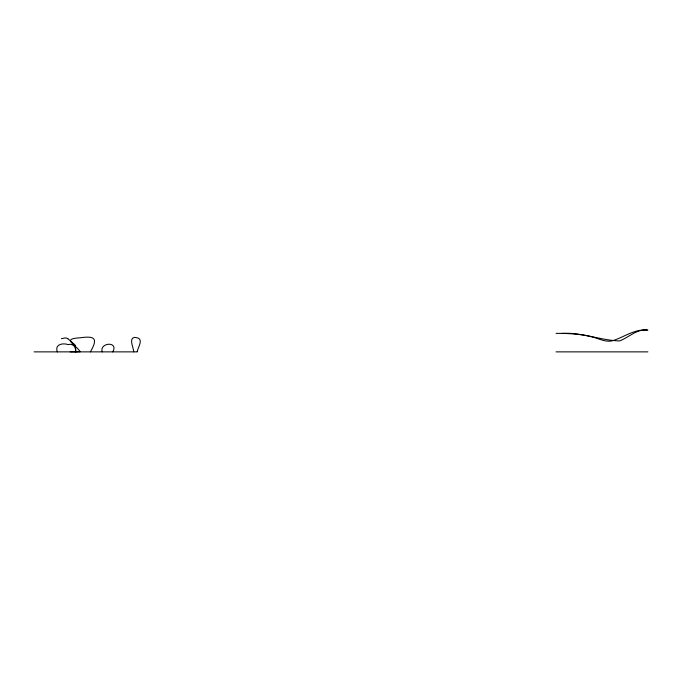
<?xml version="1.0" encoding="UTF-8"?>
<svg xmlns="http://www.w3.org/2000/svg" width="682" height="682" viewBox="0 0 682 682"><rect width="100%" height="100%" fill="white"/><g stroke="black" fill="none" stroke-linecap="round" stroke-linejoin="round"><path stroke-width="1.02" d="M102.24 351.869C99.129 342.492 119.052 340.915 112.743 351.929M137.227 351.75C137.875 347.326 144.345 338.511 136.17 337.607A76.998 35.106 -90 0 0 134.38 337.411C128.446 338.664 133.783 347.897 133.715 351.869M90.365 351.869C98.455 338.127 94.576 335.723 80.152 337.795C61.192 338.835 75.199 343.924 80.229 351.75L70.22 351.869M61.397 338.673L65.498 337.905A19.045 10.537 -84.9 0 1 67.868 338.715M647.201 330.071C634.09 328.877 623.655 337.564 611.763 340.949C606.733 341.887 601.805 340.071 597.134 338.425C583.937 333.992 569.837 333.413 556.026 333.362M647.9 330.071C636.758 328.63 628.957 337.471 619.435 340.949C600.041 340.301 581.243 331.972 561.439 333.421M34.1 351.869L137.142 351.869M556.026 351.869L647.9 351.869M67.868 338.707L74.67 344.555A3.299 1.671 89.8 0 1 75.31 345.672L76.017 351.869M57.382 351.929C54.355 344.436 62.676 342.739 67.987 344.563C72.897 343.225 76.35 346.891 75.446 351.869"/></g></svg>
